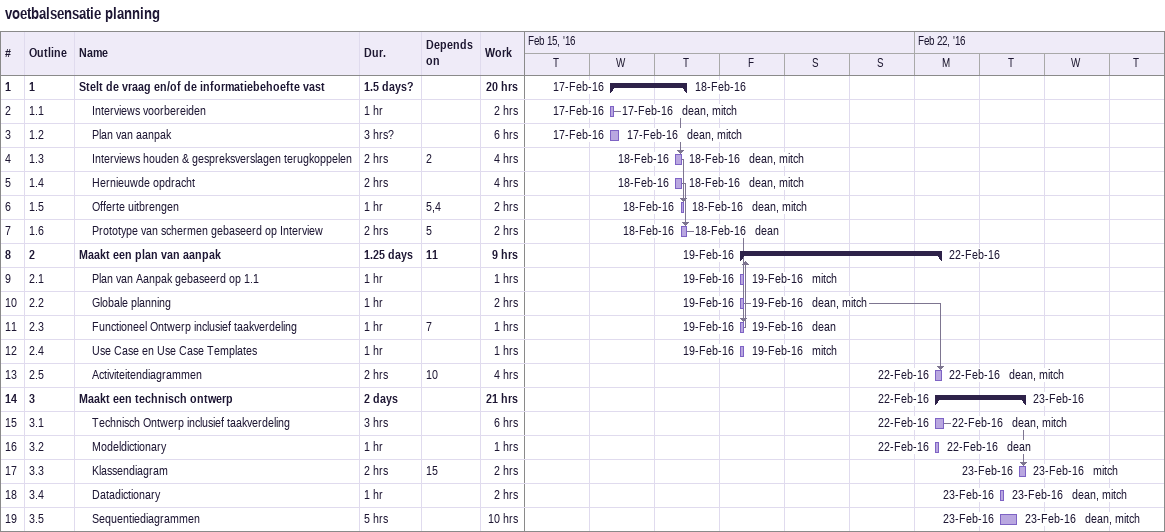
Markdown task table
voetbalsensatie planning

| ID | WBS | Task | Duration | Start | Finish | Predecessors | Resources | Work (h) |
|---|---|---|---|---|---|---|---|---|
| 1 | 1 | **Stelt de vraag en/of de informatiebehoefte vast** | 1.5d? | 2016-02-17 | 2016-02-18 |  |  | 20 |
| 2 | 1.1 | Interviews voorbereiden | 1h | 2016-02-17 | 2016-02-17 |  | dean, mitch | 2 |
| 3 | 1.2 | Plan van aanpak | 3h? | 2016-02-17 | 2016-02-17 |  | dean, mitch | 6 |
| 4 | 1.3 | Interviews houden & gespreksverslagen terugkoppelen | 2h | 2016-02-18 | 2016-02-18 | 2 | dean, mitch | 4 |
| 5 | 1.4 | Hernieuwde opdracht | 2h | 2016-02-18 | 2016-02-18 |  | dean, mitch | 4 |
| 6 | 1.5 | Offerte uitbrengen | 1h | 2016-02-18 | 2016-02-18 | 5, 4 | dean, mitch | 2 |
| 7 | 1.6 | Prototype van schermen gebaseerd op Interview | 2h | 2016-02-18 | 2016-02-18 | 5 | dean | 2 |
| 8 | 2 | **Maakt een plan van aanpak** | 1.25d | 2016-02-19 | 2016-02-22 | 11 |  | 9 |
| 9 | 2.1 | Plan van Aanpak gebaseerd op 1.1 | 1h | 2016-02-19 | 2016-02-19 |  | mitch | 1 |
| 10 | 2.2 | Globale planning | 1h | 2016-02-19 | 2016-02-19 |  | dean, mitch | 2 |
| 11 | 2.3 | Functioneel Ontwerp inclusief taakverdeling | 1h | 2016-02-19 | 2016-02-19 | 7 | dean | 1 |
| 12 | 2.4 | Use Case en Use Case Templates | 1h | 2016-02-19 | 2016-02-19 |  | mitch | 1 |
| 13 | 2.5 | Activiteitendiagrammen | 2h | 2016-02-22 | 2016-02-22 | 10 | dean, mitch | 4 |
| 14 | 3 | **Maakt een technisch ontwerp** | 2d | 2016-02-22 | 2016-02-23 |  |  | 21 |
| 15 | 3.1 | Technisch Ontwerp inclusief taakverdeling | 3h | 2016-02-22 | 2016-02-22 |  | dean, mitch | 6 |
| 16 | 3.2 | Modeldictionary | 1h | 2016-02-22 | 2016-02-22 |  | dean | 1 |
| 17 | 3.3 | Klassendiagram | 2h | 2016-02-23 | 2016-02-23 | 15 | mitch | 2 |
| 18 | 3.4 | Datadictionary | 1h | 2016-02-23 | 2016-02-23 |  | dean, mitch | 2 |
| 19 | 3.5 | Sequentiediagrammen | 5h | 2016-02-23 | 2016-02-23 |  | dean, mitch | 10 |
